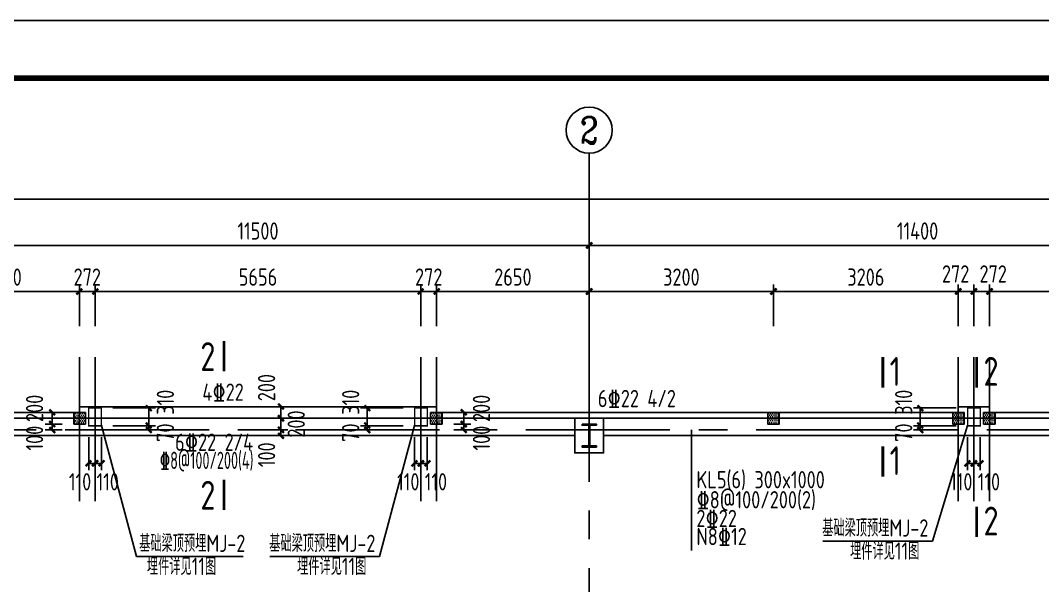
# Model space of a CAD drawing. Header units: millimetres. Extents: x 865490 to 879904, y 39442 to 44891.
# Drawn here: x 868854.4 to 869031.9, y 39946.3 to 40044.4 of the extents above; entities that cross this region are included whole.
import ezdxf
from ezdxf.enums import TextEntityAlignment as Align

# ---------------------------------------------------------------- set-up
doc = ezdxf.new("R2010")
doc.units = ezdxf.units.MM
doc.header["$LTSCALE"] = 1000
doc.header["$MEASUREMENT"] = 0
doc.linetypes.add('CENTER', pattern=[2, 1.25, -0.25, 0.25, -0.25])
doc.linetypes.add('DOTE', pattern=[2.42, 2, -0.2, 0.02, -0.2])
doc.layers.add('1', color=4, linetype='Continuous', lineweight=70)
for name, color, linetype in [('AXIS', 3, 'Continuous'), ('AXIS_TEXT', 7, 'Continuous'), ('DIM', 7, 'Continuous'), ('DOTE', 1, 'DOTE'), ('M_Prof', 2, 'Continuous'), ('PUB_DIM', 3, 'Continuous'), ('尺寸标注', 7, 'Continuous'), ('层14', 2, 'Continuous'), ('标注', 7, 'Continuous'), ('梁', 4, 'Continuous'), ('梁集中标注', 2, 'Continuous')]:
    doc.layers.add(name, color=color, linetype=linetype)
doc.styles.add('_TCH_AXIS', font='COMPLEX', dxfattribs={"bigfont": 'GBCBIG'})
doc.styles.add('COMPLEX', font='COMPLEX')
doc.styles.add('GBHZ', font='gbenor.shx', dxfattribs={"width": 0.9, "bigfont": 'gbcbig.shx'})
doc.dimstyles.new('Y100', dxfattribs={"dimscale": 0, "dimtxt": 3, "dimasz": 0.01, "dimexe": 1.2, "dimexo": 2, "dimgap": 1, "dimtad": 1, "dimdec": 0, "dimlfac": 100, "dimzin": 0, "dimdsep": 46, "dimtxsty": 'GBHZ', "dimblk": 'DX', "dimcen": 0.09, "dimdle": 1, "dimclrd": 7, "dimclre": 7, "dimclrt": 7, "dimadec": 0, "dimazin": 0, "dimtfac": 1, "dimtdec": 0, "dimtix": 1, "dimtmove": 2, "dimatfit": 3, "dimldrblk": 'DX', "dimfxl": 0, "dimtolj": 1, "dimtzin": 0, "dimarcsym": 0})
pattern_1 = [(0, (-657.14333, -791.00528), (0.15625, 0.3125), [0, -0.3125])]

# ---------------------------------------------------------------- blocks, each defined once
blk = doc.blocks.new('_AXISO')
blk.add_circle((0, 0), 0.5)
at = {"layer": 'AXIS_TEXT', "style": 'COMPLEX', "width": 1.041667}
blk.add_attdef('A', text='', height=0.56, dxfattribs=at).set_placement((-0.25, -0.28), (0.25, -0.28), align=Align.FIT)
blk = doc.blocks.new('DX')
at = {"color": 0, "linetype": 'ByBlock', "const_width": 40}
blk.add_lwpolyline([(-54, -51), (46, 49)], dxfattribs=at)
blk = doc.blocks.new('*D393')
at = {"layer": 'Defpoints', "color": 0, "transparency": 16777216}
for p in [(868953.16, 40005.36), (868838.16, 39989.36), (868953.16, 39989.36)]:
    blk.add_point(p, dxfattribs=at)
at = {"layer": 'dim', "color": 7, "lineweight": -2, "transparency": 16777216}
for p, q in [((868838.16, 39991.36), (868838.16, 40006.56)), ((868953.16, 39991.36), (868953.16, 40006.56)), ((868838.17, 40005.36), (868953.15, 40005.36))]:
    blk.add_line(p, q, dxfattribs=at)
at = {"layer": 'dim', "color": 7, "lineweight": -2, "transparency": 16777216, "xscale": 0.01, "yscale": 0.01, "zscale": 0.01, "rotation": 180}
blk.add_blockref('DX', (868838.16, 40005.36), dxfattribs=at)
at = {"layer": 'dim', "color": 7, "lineweight": -2, "transparency": 16777216, "xscale": 0.01, "yscale": 0.01, "zscale": 0.01}
blk.add_blockref('DX', (868953.16, 40005.36), dxfattribs=at)
at = {"layer": 'dim', "color": 7, "transparency": 16777216, "insert": (868895.66, 40007.86), "char_height": 3, "attachment_point": 5, "style": 'GBHZ'}
blk.add_mtext('\\A1;11500', dxfattribs=at)
blk = doc.blocks.new('*D394')
at = {"layer": 'Defpoints', "color": 0, "transparency": 16777216}
for p in [(869067.16, 40005.36), (868953.16, 39989.36), (869067.16, 39989.36)]:
    blk.add_point(p, dxfattribs=at)
at = {"layer": 'dim', "color": 7, "lineweight": -2, "transparency": 16777216}
for p, q in [((868953.16, 39991.36), (868953.16, 40006.56)), ((869067.16, 39991.36), (869067.16, 40006.56)), ((868953.17, 40005.36), (869067.15, 40005.36))]:
    blk.add_line(p, q, dxfattribs=at)
at = {"layer": 'dim', "color": 7, "lineweight": -2, "transparency": 16777216, "xscale": 0.01, "yscale": 0.01, "zscale": 0.01, "rotation": 180}
blk.add_blockref('DX', (868953.16, 40005.36), dxfattribs=at)
at = {"layer": 'dim', "color": 7, "lineweight": -2, "transparency": 16777216, "xscale": 0.01, "yscale": 0.01, "zscale": 0.01}
blk.add_blockref('DX', (869067.16, 40005.36), dxfattribs=at)
at = {"layer": 'dim', "color": 7, "transparency": 16777216, "insert": (869010.16, 40007.86), "char_height": 3, "attachment_point": 5, "style": 'GBHZ'}
blk.add_mtext('\\A1;11400', dxfattribs=at)
blk = doc.blocks.new('*D399')
at = {"layer": 'Defpoints', "color": 0, "transparency": 16777216}
for p in [(868838.16, 40013.36), (868838.16, 39989.36), (869308.16, 39989.36)]:
    blk.add_point(p, dxfattribs=at)
at = {"layer": 'dim', "color": 7, "lineweight": -2, "transparency": 16777216}
for p, q in [((868838.16, 39991.36), (868838.16, 40014.56)), ((869308.16, 39991.36), (869308.16, 40014.56)), ((869308.15, 40013.36), (868838.17, 40013.36))]:
    blk.add_line(p, q, dxfattribs=at)
at = {"layer": 'dim', "color": 7, "lineweight": -2, "transparency": 16777216, "xscale": 0.01, "yscale": 0.01, "zscale": 0.01, "rotation": 180}
blk.add_blockref('DX', (868838.16, 40013.36), dxfattribs=at)
at = {"layer": 'dim', "color": 7, "lineweight": -2, "transparency": 16777216, "xscale": 0.01, "yscale": 0.01, "zscale": 0.01}
blk.add_blockref('DX', (869308.16, 40013.36), dxfattribs=at)
at = {"layer": 'dim', "color": 7, "transparency": 16777216, "insert": (869073.16, 40015.86), "char_height": 3, "attachment_point": 5, "style": 'GBHZ'}
blk.add_mtext('\\A1;47000', dxfattribs=at)
blk = doc.blocks.new('*D1246')
at = {"layer": 'Defpoints', "color": 0, "transparency": 16777216}
for p in [(868985.16, 39997.36), (868953.16, 39989.36), (868985.16, 39989.36)]:
    blk.add_point(p, dxfattribs=at)
at = {"layer": '层14', "color": 7, "lineweight": -2, "transparency": 16777216}
for p, q in [((868953.16, 39991.36), (868953.16, 39998.56)), ((868985.16, 39991.36), (868985.16, 39998.56)), ((868953.17, 39997.36), (868985.15, 39997.36))]:
    blk.add_line(p, q, dxfattribs=at)
at = {"layer": '层14', "color": 7, "lineweight": -2, "transparency": 16777216, "xscale": 0.01, "yscale": 0.01, "zscale": 0.01, "rotation": 180}
blk.add_blockref('DX', (868953.16, 39997.36), dxfattribs=at)
at = {"layer": '层14', "color": 7, "lineweight": -2, "transparency": 16777216, "xscale": 0.01, "yscale": 0.01, "zscale": 0.01}
blk.add_blockref('DX', (868985.16, 39997.36), dxfattribs=at)
at = {"layer": '层14', "color": 7, "transparency": 16777216, "insert": (868969.16, 39999.86), "char_height": 3, "attachment_point": 5, "style": 'GBHZ'}
blk.add_mtext('\\A1;3200', dxfattribs=at)
blk = doc.blocks.new('*D1247')
at = {"layer": 'Defpoints', "color": 0, "transparency": 16777216}
for p in [(869022.66, 39997.36), (869019.94, 39989.36), (869022.66, 39989.36)]:
    blk.add_point(p, dxfattribs=at)
at = {"layer": '层14', "color": 7, "lineweight": -2, "transparency": 16777216}
for p, q in [((869019.94, 39991.36), (869019.94, 39998.56)), ((869022.66, 39991.36), (869022.66, 39998.56)), ((869019.95, 39997.36), (869022.65, 39997.36))]:
    blk.add_line(p, q, dxfattribs=at)
at = {"layer": '层14', "color": 7, "lineweight": -2, "transparency": 16777216, "xscale": 0.01, "yscale": 0.01, "zscale": 0.01, "rotation": 180}
blk.add_blockref('DX', (869019.94, 39997.36), dxfattribs=at)
at = {"layer": '层14', "color": 7, "lineweight": -2, "transparency": 16777216, "xscale": 0.01, "yscale": 0.01, "zscale": 0.01}
blk.add_blockref('DX', (869022.66, 39997.36), dxfattribs=at)
at = {"layer": '层14', "color": 7, "transparency": 16777216, "insert": (869023.29, 40000.41), "char_height": 3, "attachment_point": 5, "style": 'GBHZ'}
blk.add_mtext('\\A1;272', dxfattribs=at)
blk = doc.blocks.new('*D1248')
at = {"layer": 'Defpoints', "color": 0, "transparency": 16777216}
for p in [(869067.16, 39997.36), (869022.66, 39989.36), (869067.16, 39989.36)]:
    blk.add_point(p, dxfattribs=at)
at = {"layer": '层14', "color": 7, "lineweight": -2, "transparency": 16777216}
for p, q in [((869022.66, 39991.36), (869022.66, 39998.56)), ((869067.16, 39991.36), (869067.16, 39998.56)), ((869022.67, 39997.36), (869067.15, 39997.36))]:
    blk.add_line(p, q, dxfattribs=at)
at = {"layer": '层14', "color": 7, "lineweight": -2, "transparency": 16777216, "xscale": 0.01, "yscale": 0.01, "zscale": 0.01, "rotation": 180}
blk.add_blockref('DX', (869022.66, 39997.36), dxfattribs=at)
at = {"layer": '层14', "color": 7, "lineweight": -2, "transparency": 16777216, "xscale": 0.01, "yscale": 0.01, "zscale": 0.01}
blk.add_blockref('DX', (869067.16, 39997.36), dxfattribs=at)
at = {"layer": '层14', "color": 7, "transparency": 16777216, "insert": (869044.91, 39999.86), "char_height": 3, "attachment_point": 5, "style": 'GBHZ'}
blk.add_mtext('\\A1;4450', dxfattribs=at)
blk = doc.blocks.new('*D1252')
at = {"layer": 'Defpoints', "color": 0, "transparency": 16777216}
for p in [(868892.17, 39977.36), (868892.17, 39975.36), (868899.65, 39975.36)]:
    blk.add_point(p, dxfattribs=at)
at = {"layer": '梁', "color": 7, "lineweight": -2, "transparency": 16777216}
for p, q in [((868894.17, 39977.36), (868900.85, 39977.36)), ((868899.65, 39977.37), (868899.65, 39977.38)), ((868899.65, 39977.36), (868899.65, 39975.36)), ((868894.17, 39975.36), (868900.85, 39975.36)), ((868899.65, 39975.35), (868899.65, 39975.34))]:
    blk.add_line(p, q, dxfattribs=at)
at = {"layer": '梁', "color": 7, "lineweight": -2, "transparency": 16777216, "xscale": 0.01, "yscale": 0.01, "zscale": 0.01}
for p, rotation in [((868899.65, 39977.36), 270), ((868899.65, 39975.36), 90)]:
    blk.add_blockref('DX', p, dxfattribs=dict(at, rotation=rotation))
at = {"layer": '梁', "color": 7, "transparency": 16777216, "insert": (868897.15, 39980.68), "char_height": 3, "attachment_point": 5, "rotation": 90, "style": 'GBHZ'}
blk.add_mtext('\\A1;200', dxfattribs=at)
blk = doc.blocks.new('*D1253')
at = {"layer": 'Defpoints', "color": 0, "transparency": 16777216}
for p in [(868892.17, 39975.36), (868892.17, 39973.36), (868899.65, 39973.36)]:
    blk.add_point(p, dxfattribs=at)
at = {"layer": '梁', "color": 7, "lineweight": -2, "transparency": 16777216}
for p, q in [((868894.17, 39975.36), (868900.85, 39975.36)), ((868899.65, 39975.37), (868899.65, 39975.38)), ((868899.65, 39975.36), (868899.65, 39973.36)), ((868894.17, 39973.36), (868900.85, 39973.36)), ((868899.65, 39973.35), (868899.65, 39973.34))]:
    blk.add_line(p, q, dxfattribs=at)
at = {"layer": '梁', "color": 7, "lineweight": -2, "transparency": 16777216, "xscale": 0.01, "yscale": 0.01, "zscale": 0.01}
for p, rotation in [((868899.65, 39975.36), 270), ((868899.65, 39973.36), 90)]:
    blk.add_blockref('DX', p, dxfattribs=dict(at, rotation=rotation))
at = {"layer": '梁', "color": 7, "transparency": 16777216, "insert": (868902.3, 39974.36), "char_height": 3, "attachment_point": 5, "rotation": 90, "style": 'GBHZ'}
blk.add_mtext('\\A1;200', dxfattribs=at)
blk = doc.blocks.new('*D1254')
at = {"layer": 'Defpoints', "color": 0, "transparency": 16777216}
for p in [(868892.17, 39973.36), (868892.17, 39972.36), (868899.65, 39972.36)]:
    blk.add_point(p, dxfattribs=at)
at = {"layer": '梁', "color": 7, "lineweight": -2, "transparency": 16777216}
for p, q in [((868894.17, 39973.36), (868900.85, 39973.36)), ((868894.17, 39972.36), (868900.85, 39972.36)), ((868899.65, 39973.37), (868899.65, 39973.38)), ((868899.65, 39973.36), (868899.65, 39972.36)), ((868899.65, 39972.35), (868899.65, 39972.34))]:
    blk.add_line(p, q, dxfattribs=at)
at = {"layer": '梁', "color": 7, "lineweight": -2, "transparency": 16777216, "xscale": 0.01, "yscale": 0.01, "zscale": 0.01}
for p, rotation in [((868899.65, 39973.36), 270), ((868899.65, 39972.36), 90)]:
    blk.add_blockref('DX', p, dxfattribs=dict(at, rotation=rotation))
at = {"layer": '梁', "color": 7, "transparency": 16777216, "insert": (868897.15, 39969.03), "char_height": 3, "attachment_point": 5, "rotation": 90, "style": 'GBHZ'}
blk.add_mtext('\\A1;100', dxfattribs=at)
blk = doc.blocks.new('*D1277')
at = {"layer": 'Defpoints', "color": 0, "transparency": 16777216}
for p in [(869017.22, 39997.36), (869017.22, 39989.36), (869019.94, 39989.36)]:
    blk.add_point(p, dxfattribs=at)
at = {"layer": '层14', "color": 7, "lineweight": -2, "transparency": 16777216}
for p, q in [((869017.22, 39991.36), (869017.22, 39998.56)), ((869019.94, 39991.36), (869019.94, 39998.56)), ((869019.93, 39997.36), (869017.23, 39997.36))]:
    blk.add_line(p, q, dxfattribs=at)
at = {"layer": '层14', "color": 7, "lineweight": -2, "transparency": 16777216, "xscale": 0.01, "yscale": 0.01, "zscale": 0.01, "rotation": 180}
blk.add_blockref('DX', (869017.22, 39997.36), dxfattribs=at)
at = {"layer": '层14', "color": 7, "lineweight": -2, "transparency": 16777216, "xscale": 0.01, "yscale": 0.01, "zscale": 0.01}
blk.add_blockref('DX', (869019.94, 39997.36), dxfattribs=at)
at = {"layer": '层14', "color": 7, "transparency": 16777216, "insert": (869016.77, 40000.41), "char_height": 3, "attachment_point": 5, "style": 'GBHZ'}
blk.add_mtext('\\A1;272', dxfattribs=at)
blk = doc.blocks.new('*D1278')
at = {"layer": 'Defpoints', "color": 0, "transparency": 16777216}
for p in [(868985.16, 39997.36), (868985.16, 39989.36), (869017.22, 39989.36)]:
    blk.add_point(p, dxfattribs=at)
at = {"layer": '层14', "color": 7, "lineweight": -2, "transparency": 16777216}
for p, q in [((868985.16, 39991.36), (868985.16, 39998.56)), ((869017.22, 39991.36), (869017.22, 39998.56)), ((869017.21, 39997.36), (868985.17, 39997.36))]:
    blk.add_line(p, q, dxfattribs=at)
at = {"layer": '层14', "color": 7, "lineweight": -2, "transparency": 16777216, "xscale": 0.01, "yscale": 0.01, "zscale": 0.01, "rotation": 180}
blk.add_blockref('DX', (868985.16, 39997.36), dxfattribs=at)
at = {"layer": '层14', "color": 7, "lineweight": -2, "transparency": 16777216, "xscale": 0.01, "yscale": 0.01, "zscale": 0.01}
blk.add_blockref('DX', (869017.22, 39997.36), dxfattribs=at)
at = {"layer": '层14', "color": 7, "transparency": 16777216, "insert": (869001.19, 39999.86), "char_height": 3, "attachment_point": 5, "style": 'GBHZ'}
blk.add_mtext('\\A1;3206', dxfattribs=at)
blk = doc.blocks.new('*D1351')
at = {"layer": 'Defpoints', "color": 0, "transparency": 16777216}
for p in [(868923.94, 39997.36), (868867.38, 39989.36), (868923.94, 39989.36)]:
    blk.add_point(p, dxfattribs=at)
at = {"layer": '层14', "color": 7, "lineweight": -2, "transparency": 16777216}
for p, q in [((868867.38, 39991.36), (868867.38, 39998.56)), ((868923.94, 39991.36), (868923.94, 39998.56)), ((868867.39, 39997.36), (868923.93, 39997.36))]:
    blk.add_line(p, q, dxfattribs=at)
at = {"layer": '层14', "color": 7, "lineweight": -2, "transparency": 16777216, "xscale": 0.01, "yscale": 0.01, "zscale": 0.01, "rotation": 180}
blk.add_blockref('DX', (868867.38, 39997.36), dxfattribs=at)
at = {"layer": '层14', "color": 7, "lineweight": -2, "transparency": 16777216, "xscale": 0.01, "yscale": 0.01, "zscale": 0.01}
blk.add_blockref('DX', (868923.94, 39997.36), dxfattribs=at)
at = {"layer": '层14', "color": 7, "transparency": 16777216, "insert": (868895.66, 39999.86), "char_height": 3, "attachment_point": 5, "style": 'GBHZ'}
blk.add_mtext('\\A1;5656', dxfattribs=at)
blk = doc.blocks.new('*D1352')
at = {"layer": 'Defpoints', "color": 0, "transparency": 16777216}
for p in [(868925.04, 39974.06), (868923.94, 39973.36), (868923.94, 39967.54)]:
    blk.add_point(p, dxfattribs=at)
at = {"layer": '标注', "color": 7, "lineweight": -2, "transparency": 16777216}
for p, q in [((868925.04, 39972.06), (868925.04, 39966.34)), ((868923.94, 39971.36), (868923.94, 39966.34)), ((868923.93, 39967.54), (868923.92, 39967.54)), ((868925.04, 39967.54), (868923.94, 39967.54)), ((868925.05, 39967.54), (868925.06, 39967.54))]:
    blk.add_line(p, q, dxfattribs=at)
at = {"layer": '标注', "color": 7, "lineweight": -2, "transparency": 16777216, "xscale": 0.01, "yscale": 0.01, "zscale": 0.01}
blk.add_blockref('DX', (868923.94, 39967.54), dxfattribs=at)
at = {"layer": '标注', "color": 7, "lineweight": -2, "transparency": 16777216, "xscale": 0.01, "yscale": 0.01, "zscale": 0.01, "rotation": 180}
blk.add_blockref('DX', (868925.04, 39967.54), dxfattribs=at)
at = {"layer": '标注', "color": 7, "transparency": 16777216, "insert": (868926.55, 39964.34), "char_height": 3, "attachment_point": 5, "style": 'GBHZ'}
blk.add_mtext('\\A1;110', dxfattribs=at)
blk = doc.blocks.new('*D1353')
at = {"layer": 'Defpoints', "color": 0, "transparency": 16777216}
for p in [(868922.84, 39974.06), (868923.94, 39973.36), (868923.94, 39967.54)]:
    blk.add_point(p, dxfattribs=at)
at = {"layer": '标注', "color": 7, "lineweight": -2, "transparency": 16777216}
for p, q in [((868922.84, 39972.06), (868922.84, 39966.34)), ((868923.94, 39971.36), (868923.94, 39966.34)), ((868922.83, 39967.54), (868922.82, 39967.54)), ((868922.84, 39967.54), (868923.94, 39967.54)), ((868923.95, 39967.54), (868923.96, 39967.54))]:
    blk.add_line(p, q, dxfattribs=at)
at = {"layer": '标注', "color": 7, "lineweight": -2, "transparency": 16777216, "xscale": 0.01, "yscale": 0.01, "zscale": 0.01}
blk.add_blockref('DX', (868922.84, 39967.54), dxfattribs=at)
at = {"layer": '标注', "color": 7, "lineweight": -2, "transparency": 16777216, "xscale": 0.01, "yscale": 0.01, "zscale": 0.01, "rotation": 180}
blk.add_blockref('DX', (868923.94, 39967.54), dxfattribs=at)
at = {"layer": '标注', "color": 7, "transparency": 16777216, "insert": (868921.75, 39964.34), "char_height": 3, "attachment_point": 5, "style": 'GBHZ'}
blk.add_mtext('\\A1;110', dxfattribs=at)
blk = doc.blocks.new('*D1354')
at = {"layer": 'Defpoints', "color": 0, "transparency": 16777216}
for p in [(868922.84, 39977.16), (868914.63, 39974.06), (868922.84, 39974.06)]:
    blk.add_point(p, dxfattribs=at)
at = {"layer": '标注', "color": 7, "lineweight": -2, "transparency": 16777216}
for p, q in [((868920.84, 39977.16), (868913.43, 39977.16)), ((868914.63, 39977.15), (868914.63, 39974.07)), ((868920.84, 39974.06), (868913.43, 39974.06))]:
    blk.add_line(p, q, dxfattribs=at)
at = {"layer": '标注', "color": 7, "lineweight": -2, "transparency": 16777216, "xscale": 0.01, "yscale": 0.01, "zscale": 0.01}
for p, rotation in [((868914.63, 39977.16), 90), ((868914.63, 39974.06), 270)]:
    blk.add_blockref('DX', p, dxfattribs=dict(at, rotation=rotation))
at = {"layer": '标注', "color": 7, "transparency": 16777216, "insert": (868911.75, 39978.14), "char_height": 3, "attachment_point": 5, "rotation": 90, "style": 'GBHZ'}
blk.add_mtext('\\A1;310', dxfattribs=at)
blk = doc.blocks.new('*D1355')
at = {"layer": 'Defpoints', "color": 0, "transparency": 16777216}
for p in [(868922.84, 39974.06), (868914.63, 39973.36), (868922.85, 39973.36)]:
    blk.add_point(p, dxfattribs=at)
at = {"layer": '标注', "color": 7, "lineweight": -2, "transparency": 16777216}
for p, q in [((868920.84, 39974.06), (868913.43, 39974.06)), ((868914.63, 39974.07), (868914.63, 39974.08)), ((868914.63, 39974.06), (868914.63, 39973.36)), ((868920.85, 39973.36), (868913.43, 39973.36)), ((868914.63, 39973.35), (868914.63, 39973.34))]:
    blk.add_line(p, q, dxfattribs=at)
at = {"layer": '标注', "color": 7, "lineweight": -2, "transparency": 16777216, "xscale": 0.01, "yscale": 0.01, "zscale": 0.01}
for p, rotation in [((868914.63, 39974.06), 270), ((868914.63, 39973.36), 90)]:
    blk.add_blockref('DX', p, dxfattribs=dict(at, rotation=rotation))
at = {"layer": '标注', "color": 7, "transparency": 16777216, "insert": (868911.75, 39972.87), "char_height": 3, "attachment_point": 5, "rotation": 90, "style": 'GBHZ'}
blk.add_mtext('\\A1;70', dxfattribs=at)
blk = doc.blocks.new('*D1356')
at = {"layer": 'Defpoints', "color": 0, "transparency": 16777216}
for p in [(868927.63, 39976.36), (868927.63, 39974.36), (868931.38, 39974.36)]:
    blk.add_point(p, dxfattribs=at)
at = {"layer": '标注', "color": 7, "lineweight": -2, "transparency": 16777216}
for p, q in [((868929.63, 39976.36), (868932.58, 39976.36)), ((868931.38, 39976.37), (868931.38, 39976.38)), ((868931.38, 39976.36), (868931.38, 39974.36)), ((868929.63, 39974.36), (868932.58, 39974.36)), ((868931.38, 39974.35), (868931.38, 39974.34))]:
    blk.add_line(p, q, dxfattribs=at)
at = {"layer": '标注', "color": 7, "lineweight": -2, "transparency": 16777216, "xscale": 0.01, "yscale": 0.01, "zscale": 0.01}
for p, rotation in [((868931.38, 39976.36), 270), ((868931.38, 39974.36), 90)]:
    blk.add_blockref('DX', p, dxfattribs=dict(at, rotation=rotation))
at = {"layer": '标注', "color": 7, "transparency": 16777216, "insert": (868934.45, 39977.08), "char_height": 3, "attachment_point": 5, "rotation": 90, "style": 'GBHZ'}
blk.add_mtext('\\A1;200', dxfattribs=at)
blk = doc.blocks.new('*D1357')
at = {"layer": 'Defpoints', "color": 0, "transparency": 16777216}
for p in [(868927.63, 39974.36), (868931.38, 39974.36), (868927.63, 39973.36)]:
    blk.add_point(p, dxfattribs=at)
at = {"layer": '标注', "color": 7, "lineweight": -2, "transparency": 16777216}
for p, q in [((868929.63, 39974.36), (868932.58, 39974.36)), ((868931.38, 39974.37), (868931.38, 39974.38)), ((868931.38, 39973.36), (868931.38, 39974.36)), ((868929.63, 39973.36), (868932.58, 39973.36)), ((868931.38, 39973.35), (868931.38, 39973.34))]:
    blk.add_line(p, q, dxfattribs=at)
at = {"layer": '标注', "color": 7, "lineweight": -2, "transparency": 16777216, "xscale": 0.01, "yscale": 0.01, "zscale": 0.01}
for p, rotation in [((868931.38, 39974.36), 270), ((868931.38, 39973.36), 90)]:
    blk.add_blockref('DX', p, dxfattribs=dict(at, rotation=rotation))
at = {"layer": '标注', "color": 7, "transparency": 16777216, "insert": (868934.45, 39971.91), "char_height": 3, "attachment_point": 5, "rotation": 90, "style": 'GBHZ'}
blk.add_mtext('\\A1;100', dxfattribs=at)
blk = doc.blocks.new('*D1358')
at = {"layer": 'Defpoints', "color": 0, "transparency": 16777216}
for p in [(868926.66, 39997.36), (868923.94, 39989.36), (868926.66, 39989.36)]:
    blk.add_point(p, dxfattribs=at)
at = {"layer": '层14', "color": 7, "lineweight": -2, "transparency": 16777216}
for p, q in [((868923.94, 39991.36), (868923.94, 39998.56)), ((868926.66, 39991.36), (868926.66, 39998.56)), ((868923.93, 39997.36), (868923.92, 39997.36)), ((868923.94, 39997.36), (868926.66, 39997.36)), ((868926.67, 39997.36), (868926.68, 39997.36))]:
    blk.add_line(p, q, dxfattribs=at)
at = {"layer": '层14', "color": 7, "lineweight": -2, "transparency": 16777216, "xscale": 0.01, "yscale": 0.01, "zscale": 0.01}
blk.add_blockref('DX', (868923.94, 39997.36), dxfattribs=at)
at = {"layer": '层14', "color": 7, "lineweight": -2, "transparency": 16777216, "xscale": 0.01, "yscale": 0.01, "zscale": 0.01, "rotation": 180}
blk.add_blockref('DX', (868926.66, 39997.36), dxfattribs=at)
at = {"layer": '层14', "color": 7, "transparency": 16777216, "insert": (868925.3, 39999.86), "char_height": 3, "attachment_point": 5, "style": 'GBHZ'}
blk.add_mtext('\\A1;272', dxfattribs=at)
blk = doc.blocks.new('*D1359')
at = {"layer": 'Defpoints', "color": 0, "transparency": 16777216}
for p in [(868953.16, 39997.36), (868926.66, 39989.36), (868953.16, 39989.36)]:
    blk.add_point(p, dxfattribs=at)
at = {"layer": '层14', "color": 7, "lineweight": -2, "transparency": 16777216}
for p, q in [((868926.66, 39991.36), (868926.66, 39998.56)), ((868953.16, 39991.36), (868953.16, 39998.56)), ((868926.67, 39997.36), (868953.15, 39997.36))]:
    blk.add_line(p, q, dxfattribs=at)
at = {"layer": '层14', "color": 7, "lineweight": -2, "transparency": 16777216, "xscale": 0.01, "yscale": 0.01, "zscale": 0.01, "rotation": 180}
blk.add_blockref('DX', (868926.66, 39997.36), dxfattribs=at)
at = {"layer": '层14', "color": 7, "lineweight": -2, "transparency": 16777216, "xscale": 0.01, "yscale": 0.01, "zscale": 0.01}
blk.add_blockref('DX', (868953.16, 39997.36), dxfattribs=at)
at = {"layer": '层14', "color": 7, "transparency": 16777216, "insert": (868939.91, 39999.86), "char_height": 3, "attachment_point": 5, "style": 'GBHZ'}
blk.add_mtext('\\A1;2650', dxfattribs=at)
blk = doc.blocks.new('*D1377')
at = {"layer": 'Defpoints', "color": 0, "transparency": 16777216}
for p in [(868866.28, 39974.06), (868867.38, 39973.36), (868867.38, 39967.54)]:
    blk.add_point(p, dxfattribs=at)
at = {"layer": '标注', "color": 7, "lineweight": -2, "transparency": 16777216}
for p, q in [((868866.28, 39972.06), (868866.28, 39966.34)), ((868867.38, 39971.36), (868867.38, 39966.34)), ((868866.27, 39967.54), (868866.26, 39967.54)), ((868866.28, 39967.54), (868867.38, 39967.54)), ((868867.39, 39967.54), (868867.4, 39967.54))]:
    blk.add_line(p, q, dxfattribs=at)
at = {"layer": '标注', "color": 7, "lineweight": -2, "transparency": 16777216, "xscale": 0.01, "yscale": 0.01, "zscale": 0.01}
blk.add_blockref('DX', (868866.28, 39967.54), dxfattribs=at)
at = {"layer": '标注', "color": 7, "lineweight": -2, "transparency": 16777216, "xscale": 0.01, "yscale": 0.01, "zscale": 0.01, "rotation": 180}
blk.add_blockref('DX', (868867.38, 39967.54), dxfattribs=at)
at = {"layer": '标注', "color": 7, "transparency": 16777216, "insert": (868864.77, 39964.34), "char_height": 3, "attachment_point": 5, "style": 'GBHZ'}
blk.add_mtext('\\A1;110', dxfattribs=at)
blk = doc.blocks.new('*D1378')
at = {"layer": 'Defpoints', "color": 0, "transparency": 16777216}
for p in [(868868.48, 39974.06), (868867.38, 39973.36), (868867.38, 39967.54)]:
    blk.add_point(p, dxfattribs=at)
at = {"layer": '标注', "color": 7, "lineweight": -2, "transparency": 16777216}
for p, q in [((868868.48, 39972.06), (868868.48, 39966.34)), ((868867.38, 39971.36), (868867.38, 39966.34)), ((868867.37, 39967.54), (868867.36, 39967.54)), ((868868.48, 39967.54), (868867.38, 39967.54)), ((868868.49, 39967.54), (868868.5, 39967.54))]:
    blk.add_line(p, q, dxfattribs=at)
at = {"layer": '标注', "color": 7, "lineweight": -2, "transparency": 16777216, "xscale": 0.01, "yscale": 0.01, "zscale": 0.01}
blk.add_blockref('DX', (868867.38, 39967.54), dxfattribs=at)
at = {"layer": '标注', "color": 7, "lineweight": -2, "transparency": 16777216, "xscale": 0.01, "yscale": 0.01, "zscale": 0.01, "rotation": 180}
blk.add_blockref('DX', (868868.48, 39967.54), dxfattribs=at)
at = {"layer": '标注', "color": 7, "transparency": 16777216, "insert": (868869.57, 39964.34), "char_height": 3, "attachment_point": 5, "style": 'GBHZ'}
blk.add_mtext('\\A1;110', dxfattribs=at)
blk = doc.blocks.new('*D1379')
at = {"layer": 'Defpoints', "color": 0, "transparency": 16777216}
for p in [(868868.48, 39977.16), (868868.48, 39974.06), (868876.69, 39974.06)]:
    blk.add_point(p, dxfattribs=at)
at = {"layer": '标注', "color": 7, "lineweight": -2, "transparency": 16777216}
for p, q in [((868870.48, 39977.16), (868877.89, 39977.16)), ((868876.69, 39977.15), (868876.69, 39974.07)), ((868870.48, 39974.06), (868877.89, 39974.06))]:
    blk.add_line(p, q, dxfattribs=at)
at = {"layer": '标注', "color": 7, "lineweight": -2, "transparency": 16777216, "xscale": 0.01, "yscale": 0.01, "zscale": 0.01}
for p, rotation in [((868876.69, 39977.16), 90), ((868876.69, 39974.06), 270)]:
    blk.add_blockref('DX', p, dxfattribs=dict(at, rotation=rotation))
at = {"layer": '标注', "color": 7, "transparency": 16777216, "insert": (868879.58, 39978.14), "char_height": 3, "attachment_point": 5, "rotation": 90, "style": 'GBHZ'}
blk.add_mtext('\\A1;310', dxfattribs=at)
blk = doc.blocks.new('*D1380')
at = {"layer": 'Defpoints', "color": 0, "transparency": 16777216}
for p in [(868868.48, 39974.06), (868868.47, 39973.36), (868876.69, 39973.36)]:
    blk.add_point(p, dxfattribs=at)
at = {"layer": '标注', "color": 7, "lineweight": -2, "transparency": 16777216}
for p, q in [((868870.48, 39974.06), (868877.89, 39974.06)), ((868876.69, 39974.07), (868876.69, 39974.08)), ((868876.69, 39974.06), (868876.69, 39973.36)), ((868870.47, 39973.36), (868877.89, 39973.36)), ((868876.69, 39973.35), (868876.69, 39973.34))]:
    blk.add_line(p, q, dxfattribs=at)
at = {"layer": '标注', "color": 7, "lineweight": -2, "transparency": 16777216, "xscale": 0.01, "yscale": 0.01, "zscale": 0.01}
for p, rotation in [((868876.69, 39974.06), 270), ((868876.69, 39973.36), 90)]:
    blk.add_blockref('DX', p, dxfattribs=dict(at, rotation=rotation))
at = {"layer": '标注', "color": 7, "transparency": 16777216, "insert": (868879.58, 39972.87), "char_height": 3, "attachment_point": 5, "rotation": 90, "style": 'GBHZ'}
blk.add_mtext('\\A1;70', dxfattribs=at)
blk = doc.blocks.new('*D1381')
at = {"layer": 'Defpoints', "color": 0, "transparency": 16777216}
for p in [(868863.69, 39976.36), (868859.94, 39974.36), (868863.69, 39974.36)]:
    blk.add_point(p, dxfattribs=at)
at = {"layer": '标注', "color": 7, "lineweight": -2, "transparency": 16777216}
for p, q in [((868861.69, 39976.36), (868858.74, 39976.36)), ((868859.94, 39976.37), (868859.94, 39976.38)), ((868859.94, 39976.36), (868859.94, 39974.36)), ((868861.69, 39974.36), (868858.74, 39974.36)), ((868859.94, 39974.35), (868859.94, 39974.34))]:
    blk.add_line(p, q, dxfattribs=at)
at = {"layer": '标注', "color": 7, "lineweight": -2, "transparency": 16777216, "xscale": 0.01, "yscale": 0.01, "zscale": 0.01}
for p, rotation in [((868859.94, 39976.36), 270), ((868859.94, 39974.36), 90)]:
    blk.add_blockref('DX', p, dxfattribs=dict(at, rotation=rotation))
at = {"layer": '标注', "color": 7, "transparency": 16777216, "insert": (868856.87, 39977.08), "char_height": 3, "attachment_point": 5, "rotation": 90, "style": 'GBHZ'}
blk.add_mtext('\\A1;200', dxfattribs=at)
blk = doc.blocks.new('*D1382')
at = {"layer": 'Defpoints', "color": 0, "transparency": 16777216}
for p in [(868859.94, 39974.36), (868863.69, 39974.36), (868863.69, 39973.36)]:
    blk.add_point(p, dxfattribs=at)
at = {"layer": '标注', "color": 7, "lineweight": -2, "transparency": 16777216}
for p, q in [((868861.69, 39974.36), (868858.74, 39974.36)), ((868859.94, 39974.37), (868859.94, 39974.38)), ((868859.94, 39973.36), (868859.94, 39974.36)), ((868861.69, 39973.36), (868858.74, 39973.36)), ((868859.94, 39973.35), (868859.94, 39973.34))]:
    blk.add_line(p, q, dxfattribs=at)
at = {"layer": '标注', "color": 7, "lineweight": -2, "transparency": 16777216, "xscale": 0.01, "yscale": 0.01, "zscale": 0.01}
for p, rotation in [((868859.94, 39974.36), 270), ((868859.94, 39973.36), 90)]:
    blk.add_blockref('DX', p, dxfattribs=dict(at, rotation=rotation))
at = {"layer": '标注', "color": 7, "transparency": 16777216, "insert": (868856.87, 39971.91), "char_height": 3, "attachment_point": 5, "rotation": 90, "style": 'GBHZ'}
blk.add_mtext('\\A1;100', dxfattribs=at)
blk = doc.blocks.new('*D1383')
at = {"layer": 'Defpoints', "color": 0, "transparency": 16777216}
for p in [(868864.66, 39997.36), (868864.66, 39989.36), (868867.38, 39989.36)]:
    blk.add_point(p, dxfattribs=at)
at = {"layer": '层14', "color": 7, "lineweight": -2, "transparency": 16777216}
for p, q in [((868864.66, 39991.36), (868864.66, 39998.56)), ((868867.38, 39991.36), (868867.38, 39998.56)), ((868864.65, 39997.36), (868864.64, 39997.36)), ((868867.38, 39997.36), (868864.66, 39997.36)), ((868867.39, 39997.36), (868867.4, 39997.36))]:
    blk.add_line(p, q, dxfattribs=at)
at = {"layer": '层14', "color": 7, "lineweight": -2, "transparency": 16777216, "xscale": 0.01, "yscale": 0.01, "zscale": 0.01}
blk.add_blockref('DX', (868864.66, 39997.36), dxfattribs=at)
at = {"layer": '层14', "color": 7, "lineweight": -2, "transparency": 16777216, "xscale": 0.01, "yscale": 0.01, "zscale": 0.01, "rotation": 180}
blk.add_blockref('DX', (868867.38, 39997.36), dxfattribs=at)
at = {"layer": '层14', "color": 7, "transparency": 16777216, "insert": (868866.02, 39999.86), "char_height": 3, "attachment_point": 5, "style": 'GBHZ'}
blk.add_mtext('\\A1;272', dxfattribs=at)
blk = doc.blocks.new('*D1384')
at = {"layer": 'Defpoints', "color": 0, "transparency": 16777216}
for p in [(868838.16, 39997.36), (868838.16, 39989.36), (868864.66, 39989.36)]:
    blk.add_point(p, dxfattribs=at)
at = {"layer": '层14', "color": 7, "lineweight": -2, "transparency": 16777216}
for p, q in [((868838.16, 39991.36), (868838.16, 39998.56)), ((868864.66, 39991.36), (868864.66, 39998.56)), ((868864.65, 39997.36), (868838.17, 39997.36))]:
    blk.add_line(p, q, dxfattribs=at)
at = {"layer": '层14', "color": 7, "lineweight": -2, "transparency": 16777216, "xscale": 0.01, "yscale": 0.01, "zscale": 0.01, "rotation": 180}
blk.add_blockref('DX', (868838.16, 39997.36), dxfattribs=at)
at = {"layer": '层14', "color": 7, "lineweight": -2, "transparency": 16777216, "xscale": 0.01, "yscale": 0.01, "zscale": 0.01}
blk.add_blockref('DX', (868864.66, 39997.36), dxfattribs=at)
at = {"layer": '层14', "color": 7, "transparency": 16777216, "insert": (868851.41, 39999.86), "char_height": 3, "attachment_point": 5, "style": 'GBHZ'}
blk.add_mtext('\\A1;2650', dxfattribs=at)
blk = doc.blocks.new('*D1385')
at = {"layer": 'Defpoints', "color": 0, "transparency": 16777216}
for p in [(869021.04, 39974.06), (869019.94, 39973.36), (869019.94, 39967.54)]:
    blk.add_point(p, dxfattribs=at)
at = {"layer": '标注', "color": 7, "lineweight": -2, "transparency": 16777216}
for p, q in [((869021.04, 39972.06), (869021.04, 39966.34)), ((869019.94, 39971.36), (869019.94, 39966.34)), ((869019.93, 39967.54), (869019.92, 39967.54)), ((869021.04, 39967.54), (869019.94, 39967.54)), ((869021.05, 39967.54), (869021.06, 39967.54))]:
    blk.add_line(p, q, dxfattribs=at)
at = {"layer": '标注', "color": 7, "lineweight": -2, "transparency": 16777216, "xscale": 0.01, "yscale": 0.01, "zscale": 0.01}
blk.add_blockref('DX', (869019.94, 39967.54), dxfattribs=at)
at = {"layer": '标注', "color": 7, "lineweight": -2, "transparency": 16777216, "xscale": 0.01, "yscale": 0.01, "zscale": 0.01, "rotation": 180}
blk.add_blockref('DX', (869021.04, 39967.54), dxfattribs=at)
at = {"layer": '标注', "color": 7, "transparency": 16777216, "insert": (869022.55, 39964.34), "char_height": 3, "attachment_point": 5, "style": 'GBHZ'}
blk.add_mtext('\\A1;110', dxfattribs=at)
blk = doc.blocks.new('*D1386')
at = {"layer": 'Defpoints', "color": 0, "transparency": 16777216}
for p in [(869018.84, 39974.06), (869019.94, 39973.36), (869019.94, 39967.54)]:
    blk.add_point(p, dxfattribs=at)
at = {"layer": '标注', "color": 7, "lineweight": -2, "transparency": 16777216}
for p, q in [((869018.84, 39972.06), (869018.84, 39966.34)), ((869019.94, 39971.36), (869019.94, 39966.34)), ((869018.83, 39967.54), (869018.82, 39967.54)), ((869018.84, 39967.54), (869019.94, 39967.54)), ((869019.95, 39967.54), (869019.96, 39967.54))]:
    blk.add_line(p, q, dxfattribs=at)
at = {"layer": '标注', "color": 7, "lineweight": -2, "transparency": 16777216, "xscale": 0.01, "yscale": 0.01, "zscale": 0.01}
blk.add_blockref('DX', (869018.84, 39967.54), dxfattribs=at)
at = {"layer": '标注', "color": 7, "lineweight": -2, "transparency": 16777216, "xscale": 0.01, "yscale": 0.01, "zscale": 0.01, "rotation": 180}
blk.add_blockref('DX', (869019.94, 39967.54), dxfattribs=at)
at = {"layer": '标注', "color": 7, "transparency": 16777216, "insert": (869017.75, 39964.34), "char_height": 3, "attachment_point": 5, "style": 'GBHZ'}
blk.add_mtext('\\A1;110', dxfattribs=at)
blk = doc.blocks.new('*D1387')
at = {"layer": 'Defpoints', "color": 0, "transparency": 16777216}
for p in [(869018.84, 39977.16), (869010.63, 39974.06), (869018.84, 39974.06)]:
    blk.add_point(p, dxfattribs=at)
at = {"layer": '标注', "color": 7, "lineweight": -2, "transparency": 16777216}
for p, q in [((869016.84, 39977.16), (869009.43, 39977.16)), ((869010.63, 39977.15), (869010.63, 39974.07)), ((869016.84, 39974.06), (869009.43, 39974.06))]:
    blk.add_line(p, q, dxfattribs=at)
at = {"layer": '标注', "color": 7, "lineweight": -2, "transparency": 16777216, "xscale": 0.01, "yscale": 0.01, "zscale": 0.01}
for p, rotation in [((869010.63, 39977.16), 90), ((869010.63, 39974.06), 270)]:
    blk.add_blockref('DX', p, dxfattribs=dict(at, rotation=rotation))
at = {"layer": '标注', "color": 7, "transparency": 16777216, "insert": (869007.75, 39978.14), "char_height": 3, "attachment_point": 5, "rotation": 90, "style": 'GBHZ'}
blk.add_mtext('\\A1;310', dxfattribs=at)
blk = doc.blocks.new('*D1388')
at = {"layer": 'Defpoints', "color": 0, "transparency": 16777216}
for p in [(869018.84, 39974.06), (869010.63, 39973.36), (869018.85, 39973.36)]:
    blk.add_point(p, dxfattribs=at)
at = {"layer": '标注', "color": 7, "lineweight": -2, "transparency": 16777216}
for p, q in [((869016.84, 39974.06), (869009.43, 39974.06)), ((869010.63, 39974.07), (869010.63, 39974.08)), ((869010.63, 39974.06), (869010.63, 39973.36)), ((869016.85, 39973.36), (869009.43, 39973.36)), ((869010.63, 39973.35), (869010.63, 39973.34))]:
    blk.add_line(p, q, dxfattribs=at)
at = {"layer": '标注', "color": 7, "lineweight": -2, "transparency": 16777216, "xscale": 0.01, "yscale": 0.01, "zscale": 0.01}
for p, rotation in [((869010.63, 39974.06), 270), ((869010.63, 39973.36), 90)]:
    blk.add_blockref('DX', p, dxfattribs=dict(at, rotation=rotation))
at = {"layer": '标注', "color": 7, "transparency": 16777216, "insert": (869007.75, 39972.87), "char_height": 3, "attachment_point": 5, "rotation": 90, "style": 'GBHZ'}
blk.add_mtext('\\A1;70', dxfattribs=at)

msp = doc.modelspace()

# ---------------------------------------------------------------- hatches: boundary and pattern name
at = {"layer": '层14'}
h = msp.add_hatch(dxfattribs=at)
h.set_pattern_fill('DOTS', color=256, scale=5)
h.set_pattern_definition(pattern_1)
h.paths.add_polyline_path([(868863.701, 39974.358), (868865.701, 39974.358), (868865.701, 39976.358), (868863.701, 39976.358)])
h = msp.add_hatch(dxfattribs=at)
h.set_pattern_fill('DOTS', color=256, scale=5)
h.set_pattern_definition(pattern_1)
h.paths.add_polyline_path([(868927.621, 39974.358), (868925.621, 39974.358), (868925.621, 39976.358), (868927.621, 39976.358)])
h = msp.add_hatch(dxfattribs=at)
h.set_pattern_fill('DOTS', color=256, scale=5)
h.set_pattern_definition([(0, (-663.64333, -447.2276), (0.15625, 0.3125), [0, -0.3125])])
h.paths.add_polyline_path([(868986.161, 39974.358), (868984.161, 39974.358), (868984.161, 39976.358), (868986.161, 39976.358)])
h = msp.add_hatch(dxfattribs=at)
h.set_pattern_fill('DOTS', color=256, scale=5)
h.set_pattern_definition([(0, (-562.14333, -447.2276), (0.15625, 0.3125), [0, -0.3125])])
h.paths.add_polyline_path([(869016.261, 39974.358), (869018.261, 39974.358), (869018.261, 39976.358), (869016.261, 39976.358)])
h = msp.add_hatch(dxfattribs=at)
h.set_pattern_fill('DOTS', color=256, scale=5)
h.set_pattern_definition([(0, (-561.14333, -447.2276), (0.15625, 0.3125), [0, -0.3125])])
h.paths.add_polyline_path([(869023.621, 39974.358), (869021.621, 39974.358), (869021.621, 39976.358), (869023.621, 39976.358)])

# ---------------------------------------------------------------- linework, layer by layer
at = {"color": 0}
for p, q in [((869583.883, 40044.4), (868742.883, 40044.4)), ((868742.883, 40044.4), (869583.883, 40044.4))]:
    msp.add_line(p, q, dxfattribs=at)
at = {"color": 0, "const_width": 1}
msp.add_lwpolyline([(869573.883, 39460.4), (868767.883, 39460.4), (868767.883, 40034.4), (869573.883, 40034.4)], close=True, dxfattribs=at)
msp.add_lwpolyline([(868955.661, 39975.358), (868955.661, 39969.358), (868950.661, 39969.358), (868950.661, 39975.358)], close=True)
at = {"layer": '1', "color": 2, "const_width": 0.48}
for points in [[(868889.757, 39988.78), (868889.757, 39983.498)], [(869004.14, 39985.979), (869004.14, 39980.696)], [(869020.436, 39985.979), (869020.436, 39980.696)], [(869004.14, 39970.499), (869004.14, 39965.216)], [(868889.757, 39964.707), (868889.757, 39959.424)], [(869020.436, 39960.011), (869020.436, 39954.729)]]:
    msp.add_lwpolyline(points, dxfattribs=at)
at = {"layer": 'AXIS', "color": 0}
msp.add_line((868953.161, 39989.358), (868953.161, 40021.358), dxfattribs=at)
at = {"layer": 'DOTE', "linetype": 'CENTER', "ltscale": 0.02}
for p, q in [((868864.661, 39960.992), (868864.661, 39989.358)), ((868867.381, 39960.992), (868867.381, 39989.358)), ((868923.941, 39960.992), (868923.941, 39989.358)), ((868926.661, 39960.992), (868926.661, 39989.358)), ((868953.161, 39989.358), (868953.161, 39507.358)), ((869017.221, 39960.992), (869017.221, 39989.358)), ((869019.941, 39960.992), (869019.941, 39989.358)), ((869022.661, 39960.992), (869022.661, 39989.358)), ((868822.161, 39973.358), (869324.161, 39973.358))]:
    msp.add_line(p, q, dxfattribs=at)
at = {"layer": 'M_Prof'}
msp.add_lwpolyline([(868951.911, 39974.358), (868954.411, 39974.358), (868954.411, 39974.158), (868953.251, 39974.158), (868953.251, 39970.558), (868954.411, 39970.558), (868954.411, 39970.358), (868951.911, 39970.358), (868951.911, 39970.558), (868953.071, 39970.558), (868953.071, 39974.158), (868951.911, 39974.158)], close=True, dxfattribs=at)
at = {"layer": '尺寸标注', "color": 6, "linetype": 'ByBlock', "const_width": 0.25}
for points in [[(868866.281, 39977.158), (868868.481, 39977.158), (868868.481, 39974.058), (868866.281, 39974.058), (868866.281, 39977.158)], [(868925.041, 39977.158), (868922.841, 39977.158), (868922.841, 39974.058), (868925.041, 39974.058), (868925.041, 39977.158)], [(869021.041, 39977.158), (869018.841, 39977.158), (869018.841, 39974.058), (869021.041, 39974.058), (869021.041, 39977.158)]]:
    msp.add_lwpolyline(points, dxfattribs=at)
at = {"layer": '层14'}
for points in [[(868863.701, 39976.358), (868865.701, 39976.358), (868865.701, 39974.358), (868863.701, 39974.358)], [(868927.621, 39976.358), (868925.621, 39976.358), (868925.621, 39974.358), (868927.621, 39974.358)], [(868986.161, 39976.358), (868984.161, 39976.358), (868984.161, 39974.358), (868986.161, 39974.358)], [(869016.261, 39976.358), (869018.261, 39976.358), (869018.261, 39974.358), (869016.261, 39974.358)], [(869023.621, 39976.358), (869021.621, 39976.358), (869021.621, 39974.358), (869023.621, 39974.358)]]:
    msp.add_lwpolyline(points, close=True, dxfattribs=at)
at = {"layer": '标注'}
for p, q in [((868868.51, 39974.108), (868874.576, 39951.397)), ((868922.811, 39974.108), (868916.746, 39951.397)), ((869018.811, 39974.108), (869012.746, 39954.063)), ((869012.746, 39954.063), (868993.698, 39954.063)), ((868874.576, 39951.397), (868893.067, 39951.397)), ((868916.746, 39951.397), (868897.698, 39951.397))]:
    msp.add_line(p, q, dxfattribs=at)
at = {"layer": '梁'}
for p, q in [((868864.661, 39977.358), (868926.661, 39977.358)), ((868864.661, 39977.358), (868864.661, 39976.358)), ((868926.661, 39977.358), (868926.661, 39976.358)), ((869017.221, 39977.358), (869017.221, 39976.358)), ((869017.221, 39977.358), (869022.661, 39977.358)), ((869022.661, 39977.358), (869022.661, 39976.358)), ((868836.161, 39976.358), (868865.161, 39976.358)), ((868842.161, 39975.358), (869064.661, 39975.358)), ((868926.161, 39976.358), (869017.221, 39976.358)), ((869022.661, 39976.358), (869071.161, 39976.358)), ((868842.161, 39972.358), (868950.661, 39972.358)), ((868955.661, 39972.358), (869064.661, 39972.358))]:
    msp.add_line(p, q, dxfattribs=at)
at = {"layer": '梁集中标注'}
msp.add_line((868970.939, 39952.429), (868970.939, 39973.358), dxfattribs=at)

# ---------------------------------------------------------------- block references
at = {"layer": 'AXIS', "color": 0}
ref = msp.add_blockref('_AXISO', (868953.161, 40025.358), dxfattribs=dict(at, xscale=-8, yscale=8, zscale=8, rotation=180))
ref.add_attrib('A', '2', dxfattribs={"layer": 'AXIS_TEXT', "color": 0, "height": 4.659, "style": '_TCH_AXIS'}).set_placement((868951.608, 40023.029), (868954.714, 40023.029), align=Align.FIT)

# ---------------------------------------------------------------- texts
at = {"layer": 'PUB_DIM', "style": 'GBHZ', "width": 0.9}
for s, p in [('2', (868885.647, 39983.569)), ('1', (869005.312, 39980.991)), ('2', (869021.607, 39980.991)), ('1', (869005.312, 39965.511)), ('2', (868885.647, 39959.496)), ('2', (869021.607, 39955.024))]:
    msp.add_text(s, height=5, dxfattribs=at).set_placement(p)
at = {"layer": '梁集中标注', "style": 'GBHZ'}
for s, width, p in [('4%%13222', 0.9, (868886.005, 39978.396)), ('6%%13222 4/2', 0.9, (868954.666, 39977.286)), ('6%%13222 2/4', 0.9, (868881.272, 39969.706)), ('%%1328@100/200(4)', 0.7, (868878.617, 39966.557)), ('KL5(6) 300x1000', 0.9, (868971.766, 39963.201)), ('%%1328@100/200(2)', 0.9, (868971.766, 39959.724)), ('2%%13222', 0.9, (868971.766, 39956.476)), ('基础梁顶预埋MJ-2', 0.9, (868993.606, 39954.82)), ('N8%%13212', 0.9, (868971.766, 39953.341)), ('基础梁顶预埋MJ-2', 0.9, (868875.03, 39952.154)), ('基础梁顶预埋MJ-2', 0.9, (868897.606, 39952.154)), ('埋件详见11图', 0.9, (868998.445, 39950.822)), ('埋件详见11图', 0.9, (868876.378, 39948.156)), ('埋件详见11图', 0.9, (868902.445, 39948.156))]:
    msp.add_text(s, height=3, dxfattribs=dict(at, width=width)).set_placement(p)

# ---------------------------------------------------------------- dimensions: what is measured, and where the dimension line sits
at = {"layer": 'dim'}
for base, p1, p2, picture, middle in [((868838.161, 40013.358), (869308.161, 39989.358), (868838.161, 39989.358), '*D399', (869073.161, 40015.858)), ((868953.161, 40005.358), (868838.161, 39989.358), (868953.161, 39989.358), '*D393', (868895.661, 40007.858)), ((869067.161, 40005.358), (868953.161, 39989.358), (869067.161, 39989.358), '*D394', (869010.161, 40007.858))]:
    dim = msp.add_linear_dim(base=base, p1=p1, p2=p2, dimstyle='Y100', override={"dimscale": 1}, dxfattribs=at)
    dim.commit()
    dim.dimension.update_dxf_attribs({"geometry": picture, "text_midpoint": middle})
at = {"layer": '层14'}
for base, p1, p2, picture, middle in [((868838.161, 39997.358), (868864.661, 39989.358), (868838.161, 39989.358), '*D1384', (868851.411, 39999.858)), ((868864.661, 39997.358), (868867.381, 39989.358), (868864.661, 39989.358), '*D1383', (868866.021, 39999.858)), ((868985.161, 39997.358), (869017.221, 39989.358), (868985.161, 39989.358), '*D1278', (869001.191, 39999.858))]:
    dim = msp.add_linear_dim(base=base, p1=p1, p2=p2, angle=180, dimstyle='Y100', override={"dimscale": 1, "dimfxl": 2}, dxfattribs=at)
    dim.commit()
    dim.dimension.update_dxf_attribs({"geometry": picture, "text_midpoint": middle})
for base, p1, p2, picture, middle in [((868923.941, 39997.358), (868867.381, 39989.358), (868923.941, 39989.358), '*D1351', (868895.661, 39999.858)), ((868926.661, 39997.358), (868923.941, 39989.358), (868926.661, 39989.358), '*D1358', (868925.301, 39999.858)), ((868953.161, 39997.358), (868926.661, 39989.358), (868953.161, 39989.358), '*D1359', (868939.911, 39999.858)), ((868985.161, 39997.358), (868953.161, 39989.358), (868985.161, 39989.358), '*D1246', (868969.161, 39999.858)), ((869067.161, 39997.358), (869022.661, 39989.358), (869067.161, 39989.358), '*D1248', (869044.911, 39999.858))]:
    dim = msp.add_linear_dim(base=base, p1=p1, p2=p2, dimstyle='Y100', override={"dimscale": 1, "dimfxl": 2}, dxfattribs=at)
    dim.commit()
    dim.dimension.update_dxf_attribs({"geometry": picture, "text_midpoint": middle})
dim = msp.add_linear_dim(base=(869017.221, 39997.358), p1=(869019.941, 39989.358), p2=(869017.221, 39989.358), angle=180, dimstyle='Y100', override={"dimscale": 1, "dimfxl": 2}, dxfattribs=at)
dim.commit()
dim.dimension.update_dxf_attribs({"geometry": '*D1277', "text_midpoint": (869016.772, 40000.412), "dimtype": 160})
dim = msp.add_linear_dim(base=(869022.661, 39997.358), p1=(869019.941, 39989.358), p2=(869022.661, 39989.358), dimstyle='Y100', override={"dimscale": 1, "dimfxl": 2}, dxfattribs=at)
dim.commit()
dim.dimension.update_dxf_attribs({"geometry": '*D1247', "text_midpoint": (869023.289, 40000.412), "dimtype": 160})
at = {"layer": '标注'}
for base, p1, p2, angle, picture, middle in [((868876.69, 39974.058), (868868.481, 39977.158), (868868.481, 39974.058), 270, '*D1379', (868879.576, 39978.14)), ((868914.632, 39974.058), (868922.841, 39977.158), (868922.841, 39974.058), 270, '*D1354', (868911.745, 39978.14)), ((869010.632, 39974.058), (869018.841, 39977.158), (869018.841, 39974.058), 270, '*D1387', (869007.745, 39978.14)), ((868859.939, 39974.358), (868863.69, 39976.358), (868863.69, 39974.358), 270, '*D1381', (868856.872, 39977.08)), ((868931.383, 39974.358), (868927.631, 39976.358), (868927.631, 39974.358), 270, '*D1356', (868934.449, 39977.08)), ((868859.939, 39974.358), (868863.69, 39973.358), (868863.69, 39974.358), 90, '*D1382', (868856.872, 39971.914)), ((868931.383, 39974.358), (868927.631, 39973.358), (868927.631, 39974.358), 90, '*D1357', (868934.449, 39971.914)), ((868867.381, 39967.543), (868868.481, 39974.058), (868867.381, 39973.358), 180, '*D1378', (868869.574, 39964.336)), ((868876.69, 39973.358), (868868.481, 39974.058), (868868.471, 39973.358), 270, '*D1380', (868879.576, 39972.873)), ((868914.632, 39973.358), (868922.841, 39974.058), (868922.851, 39973.358), 270, '*D1355', (868911.745, 39972.873)), ((868923.941, 39967.543), (868925.041, 39974.058), (868923.941, 39973.358), 180, '*D1352', (868926.554, 39964.336)), ((869010.632, 39973.358), (869018.841, 39974.058), (869018.851, 39973.358), 270, '*D1388', (869007.745, 39972.873)), ((869019.941, 39967.543), (869021.041, 39974.058), (869019.941, 39973.358), 180, '*D1385', (869022.554, 39964.336))]:
    dim = msp.add_linear_dim(base=base, p1=p1, p2=p2, angle=angle, dimstyle='Y100', override={"dimscale": 1, "dimfxl": 2}, dxfattribs=at)
    dim.commit()
    dim.dimension.update_dxf_attribs({"geometry": picture, "text_midpoint": middle, "dimtype": 160})
for base, p1, p2, picture, middle in [((868867.381, 39967.543), (868866.281, 39974.058), (868867.381, 39973.358), '*D1377', (868864.768, 39964.336)), ((868923.941, 39967.543), (868922.841, 39974.058), (868923.941, 39973.358), '*D1353', (868921.748, 39964.336)), ((869019.941, 39967.543), (869018.841, 39974.058), (869019.941, 39973.358), '*D1386', (869017.748, 39964.336))]:
    dim = msp.add_linear_dim(base=base, p1=p1, p2=p2, dimstyle='Y100', override={"dimscale": 1, "dimfxl": 2}, dxfattribs=at)
    dim.commit()
    dim.dimension.update_dxf_attribs({"geometry": picture, "text_midpoint": middle, "dimtype": 160})
at = {"layer": '梁'}
for base, p1, p2, picture, middle in [((868899.652, 39975.358), (868892.169, 39977.358), (868892.169, 39975.358), '*D1252', (868897.152, 39980.684)), ((868899.652, 39973.358), (868892.169, 39975.358), (868892.169, 39973.358), '*D1253', (868902.304, 39974.358)), ((868899.652, 39972.358), (868892.169, 39973.358), (868892.169, 39972.358), '*D1254', (868897.152, 39969.027))]:
    dim = msp.add_linear_dim(base=base, p1=p1, p2=p2, angle=270, dimstyle='Y100', override={"dimscale": 1, "dimfxl": 2}, dxfattribs=at)
    dim.commit()
    dim.dimension.update_dxf_attribs({"geometry": picture, "text_midpoint": middle, "dimtype": 160})

doc.saveas('drawing.dxf')
